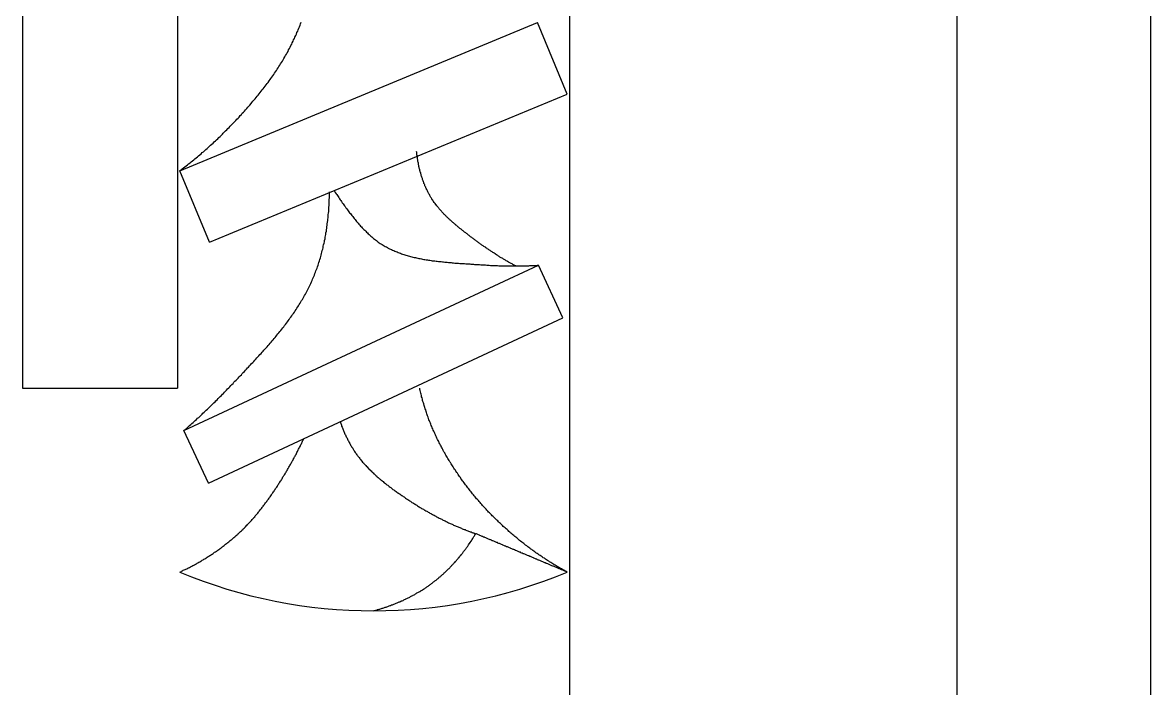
# Model space of a CAD drawing. Extents: x -609 to 549, y 145 to 558.
# Drawn here: x -440.6 to -434.77, y 226.1 to 229.54 of the extents above; entities that cross this region are included whole.
import ezdxf

# ---------------------------------------------------------------- set-up
doc = ezdxf.new("R2010")
doc.units = 0
doc.linetypes.add('CONTINOUS', pattern=[0])
doc.layers.get('0').update_dxf_attribs({"linetype": 'CONTINUOUS'})

msp = doc.modelspace()

# ---------------------------------------------------------------- linework, layer by layer
at = {"color": 7, "linetype": 'CONTINOUS'}
for p, q in [((-435.7728, 288.2509), (-435.7728, 208.2509)), ((-434.7728, 288.2509), (-434.7728, 208.2509)), ((-437.7728, 286.2509), (-437.7728, 210.2509)), ((-440.5967, 233.8509), (-440.5967, 227.6509)), ((-439.7967, 233.8509), (-439.7967, 227.6509)), ((-440.5967, 233.7509), (-440.5967, 227.7509)), ((-439.7847, 228.7735), (-437.9378, 229.5385)), ((-437.7847, 229.169), (-437.9378, 229.5385)), ((-439.6317, 228.404), (-437.7847, 229.169)), ((-439.6317, 228.404), (-439.7847, 228.7735)), ((-439.7631, 227.4328), (-437.9331, 228.2861)), ((-437.8063, 228.0143), (-437.9331, 228.2861)), ((-439.6363, 227.1609), (-437.8063, 228.0143)), ((-440.5967, 227.6509), (-439.7967, 227.6509)), ((-439.6363, 227.1609), (-439.7631, 227.4328))]:
    msp.add_line(p, q, dxfattribs=at)
at = {"color": 7}
for points in [[(-439.785, 228.774, 0), (-439.778, 228.778, 0), (-439.772, 228.783, 0), (-439.765, 228.788, 0), (-439.758, 228.793, 0), (-439.752, 228.799, 0), (-439.745, 228.804, 0), (-439.739, 228.809, 0), (-439.732, 228.814, 0), (-439.726, 228.819, 0), (-439.72, 228.824, 0), (-439.713, 228.829, 0), (-439.707, 228.835, 0), (-439.7, 228.84, 0), (-439.694, 228.845, 0), (-439.688, 228.851, 0), (-439.681, 228.856, 0), (-439.675, 228.861, 0), (-439.669, 228.867, 0), (-439.663, 228.872, 0), (-439.656, 228.878, 0), (-439.65, 228.883, 0), (-439.644, 228.889, 0), (-439.638, 228.894, 0), (-439.632, 228.9, 0), (-439.626, 228.905, 0), (-439.619, 228.911, 0), (-439.613, 228.916, 0), (-439.607, 228.922, 0), (-439.601, 228.928, 0), (-439.595, 228.933, 0), (-439.589, 228.939, 0), (-439.583, 228.945, 0), (-439.577, 228.951, 0), (-439.571, 228.956, 0), (-439.565, 228.962, 0), (-439.56, 228.968, 0), (-439.554, 228.974, 0), (-439.548, 228.98, 0), (-439.542, 228.985, 0), (-439.536, 228.991, 0), (-439.53, 228.997, 0), (-439.524, 229.003, 0), (-439.519, 229.009, 0), (-439.513, 229.015, 0), (-439.507, 229.021, 0), (-439.501, 229.027, 0), (-439.496, 229.033, 0), (-439.49, 229.039, 0), (-439.484, 229.045, 0), (-439.479, 229.051, 0), (-439.473, 229.058, 0), (-439.467, 229.064, 0), (-439.462, 229.07, 0), (-439.456, 229.076, 0), (-439.45, 229.082, 0), (-439.445, 229.088, 0), (-439.439, 229.095, 0), (-439.434, 229.101, 0), (-439.428, 229.107, 0), (-439.423, 229.113, 0), (-439.417, 229.12, 0), (-439.412, 229.126, 0), (-439.407, 229.132, 0), (-439.401, 229.139, 0), (-439.396, 229.145, 0), (-439.391, 229.152, 0), (-439.385, 229.158, 0), (-439.38, 229.164, 0), (-439.375, 229.171, 0), (-439.37, 229.177, 0), (-439.364, 229.184, 0), (-439.359, 229.191, 0), (-439.354, 229.197, 0), (-439.349, 229.204, 0), (-439.344, 229.21, 0), (-439.339, 229.217, 0), (-439.334, 229.224, 0), (-439.329, 229.23, 0), (-439.324, 229.237, 0), (-439.319, 229.244, 0), (-439.315, 229.25, 0), (-439.31, 229.257, 0), (-439.305, 229.264, 0), (-439.3, 229.271, 0), (-439.296, 229.278, 0), (-439.291, 229.285, 0), (-439.286, 229.291, 0), (-439.282, 229.298, 0), (-439.277, 229.305, 0), (-439.273, 229.312, 0), (-439.268, 229.319, 0), (-439.264, 229.326, 0), (-439.26, 229.333, 0), (-439.255, 229.34, 0), (-439.251, 229.347, 0), (-439.247, 229.354, 0), (-439.243, 229.362, 0), (-439.239, 229.369, 0), (-439.234, 229.376, 0), (-439.23, 229.383, 0), (-439.226, 229.39, 0), (-439.223, 229.398, 0), (-439.219, 229.405, 0), (-439.215, 229.412, 0), (-439.211, 229.42, 0), (-439.207, 229.427, 0), (-439.204, 229.434, 0), (-439.2, 229.442, 0), (-439.197, 229.449, 0), (-439.193, 229.457, 0), (-439.19, 229.464, 0), (-439.186, 229.472, 0), (-439.183, 229.479, 0), (-439.18, 229.487, 0), (-439.176, 229.494, 0), (-439.173, 229.502, 0), (-439.17, 229.51, 0), (-439.167, 229.517, 0), (-439.164, 229.525, 0), (-439.161, 229.533, 0), (-439.158, 229.54, 0)], [(-438.046, 228.28, 0), (-438.05, 228.282, 0), (-438.054, 228.284, 0), (-438.058, 228.286, 0), (-438.062, 228.288, 0), (-438.065, 228.29, 0), (-438.069, 228.292, 0), (-438.073, 228.294, 0), (-438.077, 228.296, 0), (-438.08, 228.298, 0), (-438.084, 228.3, 0), (-438.088, 228.302, 0), (-438.092, 228.305, 0), (-438.095, 228.307, 0), (-438.099, 228.309, 0), (-438.103, 228.311, 0), (-438.106, 228.313, 0), (-438.11, 228.315, 0), (-438.114, 228.317, 0), (-438.117, 228.32, 0), (-438.121, 228.322, 0), (-438.125, 228.324, 0), (-438.128, 228.326, 0), (-438.132, 228.328, 0), (-438.136, 228.331, 0), (-438.139, 228.333, 0), (-438.143, 228.335, 0), (-438.146, 228.337, 0), (-438.15, 228.34, 0), (-438.154, 228.342, 0), (-438.157, 228.344, 0), (-438.161, 228.347, 0), (-438.164, 228.349, 0), (-438.168, 228.351, 0), (-438.172, 228.354, 0), (-438.175, 228.356, 0), (-438.179, 228.358, 0), (-438.182, 228.361, 0), (-438.186, 228.363, 0), (-438.189, 228.365, 0), (-438.193, 228.368, 0), (-438.197, 228.37, 0), (-438.2, 228.373, 0), (-438.204, 228.375, 0), (-438.207, 228.378, 0), (-438.211, 228.38, 0), (-438.214, 228.383, 0), (-438.218, 228.385, 0), (-438.221, 228.387, 0), (-438.225, 228.39, 0), (-438.228, 228.392, 0), (-438.232, 228.395, 0), (-438.235, 228.397, 0), (-438.239, 228.4, 0), (-438.242, 228.403, 0), (-438.246, 228.405, 0), (-438.249, 228.408, 0), (-438.253, 228.41, 0), (-438.256, 228.413, 0), (-438.26, 228.415, 0), (-438.263, 228.418, 0), (-438.266, 228.42, 0), (-438.27, 228.423, 0), (-438.273, 228.426, 0), (-438.277, 228.428, 0), (-438.28, 228.431, 0), (-438.284, 228.433, 0), (-438.287, 228.436, 0), (-438.291, 228.439, 0), (-438.294, 228.441, 0), (-438.297, 228.444, 0), (-438.301, 228.447, 0), (-438.304, 228.449, 0), (-438.308, 228.452, 0), (-438.311, 228.455, 0), (-438.315, 228.457, 0), (-438.318, 228.46, 0), (-438.321, 228.463, 0), (-438.325, 228.465, 0), (-438.328, 228.468, 0), (-438.332, 228.471, 0), (-438.335, 228.473, 0), (-438.338, 228.476, 0), (-438.342, 228.479, 0), (-438.345, 228.482, 0), (-438.349, 228.484, 0), (-438.352, 228.487, 0), (-438.355, 228.49, 0), (-438.359, 228.493, 0), (-438.362, 228.496, 0), (-438.365, 228.498, 0), (-438.368, 228.501, 0), (-438.372, 228.504, 0), (-438.375, 228.507, 0), (-438.378, 228.51, 0), (-438.381, 228.513, 0), (-438.385, 228.516, 0), (-438.388, 228.518, 0), (-438.391, 228.521, 0), (-438.394, 228.524, 0), (-438.397, 228.527, 0), (-438.4, 228.53, 0), (-438.404, 228.533, 0), (-438.407, 228.536, 0), (-438.41, 228.539, 0), (-438.413, 228.542, 0), (-438.416, 228.545, 0), (-438.419, 228.548, 0), (-438.422, 228.551, 0), (-438.425, 228.555, 0), (-438.428, 228.558, 0), (-438.431, 228.561, 0), (-438.433, 228.564, 0), (-438.436, 228.567, 0), (-438.439, 228.57, 0), (-438.442, 228.574, 0), (-438.445, 228.577, 0), (-438.448, 228.58, 0), (-438.45, 228.583, 0), (-438.453, 228.587, 0), (-438.456, 228.59, 0), (-438.458, 228.593, 0), (-438.461, 228.597, 0), (-438.463, 228.6, 0), (-438.466, 228.604, 0), (-438.469, 228.607, 0), (-438.471, 228.61, 0), (-438.474, 228.614, 0), (-438.476, 228.617, 0), (-438.478, 228.621, 0), (-438.481, 228.624, 0), (-438.483, 228.628, 0), (-438.485, 228.632, 0), (-438.488, 228.635, 0), (-438.49, 228.639, 0), (-438.492, 228.643, 0), (-438.494, 228.646, 0), (-438.496, 228.65, 0), (-438.498, 228.654, 0), (-438.5, 228.658, 0), (-438.502, 228.661, 0), (-438.504, 228.665, 0), (-438.506, 228.669, 0), (-438.508, 228.673, 0), (-438.51, 228.677, 0), (-438.512, 228.681, 0), (-438.514, 228.685, 0), (-438.515, 228.688, 0), (-438.517, 228.692, 0), (-438.519, 228.696, 0), (-438.52, 228.7, 0), (-438.522, 228.704, 0), (-438.524, 228.708, 0), (-438.525, 228.712, 0), (-438.527, 228.717, 0), (-438.528, 228.721, 0), (-438.53, 228.725, 0), (-438.531, 228.729, 0), (-438.532, 228.733, 0), (-438.534, 228.737, 0), (-438.535, 228.741, 0), (-438.537, 228.745, 0), (-438.538, 228.749, 0), (-438.539, 228.754, 0), (-438.54, 228.758, 0), (-438.541, 228.762, 0), (-438.543, 228.766, 0), (-438.544, 228.77, 0), (-438.545, 228.775, 0), (-438.546, 228.779, 0), (-438.547, 228.783, 0), (-438.548, 228.787, 0), (-438.549, 228.791, 0), (-438.55, 228.796, 0), (-438.551, 228.8, 0), (-438.552, 228.804, 0), (-438.552, 228.808, 0), (-438.553, 228.813, 0), (-438.554, 228.817, 0), (-438.555, 228.821, 0), (-438.556, 228.826, 0), (-438.556, 228.83, 0), (-438.557, 228.834, 0), (-438.558, 228.838, 0), (-438.558, 228.843, 0), (-438.559, 228.847, 0), (-438.559, 228.851, 0), (-438.56, 228.855, 0), (-438.56, 228.86, 0), (-438.561, 228.864, 0), (-438.561, 228.868, 0), (-438.562, 228.873, 0)], [(-439.763, 227.433, 0), (-439.757, 227.438, 0), (-439.751, 227.443, 0), (-439.745, 227.448, 0), (-439.74, 227.453, 0), (-439.734, 227.458, 0), (-439.728, 227.463, 0), (-439.722, 227.469, 0), (-439.716, 227.474, 0), (-439.71, 227.479, 0), (-439.705, 227.484, 0), (-439.699, 227.489, 0), (-439.693, 227.495, 0), (-439.687, 227.5, 0), (-439.682, 227.505, 0), (-439.676, 227.51, 0), (-439.67, 227.516, 0), (-439.665, 227.521, 0), (-439.659, 227.526, 0), (-439.653, 227.532, 0), (-439.648, 227.537, 0), (-439.642, 227.542, 0), (-439.637, 227.548, 0), (-439.631, 227.553, 0), (-439.625, 227.559, 0), (-439.62, 227.564, 0), (-439.614, 227.569, 0), (-439.609, 227.575, 0), (-439.603, 227.58, 0), (-439.598, 227.586, 0), (-439.592, 227.591, 0), (-439.587, 227.597, 0), (-439.581, 227.602, 0), (-439.576, 227.608, 0), (-439.57, 227.613, 0), (-439.565, 227.619, 0), (-439.559, 227.624, 0), (-439.554, 227.63, 0), (-439.548, 227.636, 0), (-439.543, 227.641, 0), (-439.538, 227.647, 0), (-439.532, 227.652, 0), (-439.527, 227.658, 0), (-439.521, 227.664, 0), (-439.516, 227.669, 0), (-439.51, 227.675, 0), (-439.505, 227.681, 0), (-439.5, 227.686, 0), (-439.494, 227.692, 0), (-439.489, 227.698, 0), (-439.483, 227.703, 0), (-439.478, 227.709, 0), (-439.473, 227.715, 0), (-439.467, 227.72, 0), (-439.462, 227.726, 0), (-439.457, 227.732, 0), (-439.451, 227.737, 0), (-439.446, 227.743, 0), (-439.44, 227.749, 0), (-439.435, 227.755, 0), (-439.43, 227.76, 0), (-439.424, 227.766, 0), (-439.419, 227.772, 0), (-439.414, 227.778, 0), (-439.408, 227.783, 0), (-439.403, 227.789, 0), (-439.397, 227.795, 0), (-439.392, 227.801, 0), (-439.387, 227.807, 0), (-439.381, 227.812, 0), (-439.376, 227.818, 0), (-439.371, 227.824, 0), (-439.365, 227.83, 0), (-439.36, 227.836, 0), (-439.355, 227.842, 0), (-439.35, 227.847, 0), (-439.344, 227.853, 0), (-439.339, 227.859, 0), (-439.334, 227.865, 0), (-439.329, 227.871, 0), (-439.324, 227.877, 0), (-439.318, 227.883, 0), (-439.313, 227.889, 0), (-439.308, 227.895, 0), (-439.303, 227.901, 0), (-439.298, 227.907, 0), (-439.293, 227.913, 0), (-439.288, 227.919, 0), (-439.283, 227.925, 0), (-439.278, 227.931, 0), (-439.273, 227.937, 0), (-439.268, 227.943, 0), (-439.263, 227.949, 0), (-439.258, 227.956, 0), (-439.253, 227.962, 0), (-439.248, 227.968, 0), (-439.244, 227.974, 0), (-439.239, 227.98, 0), (-439.234, 227.987, 0), (-439.229, 227.993, 0), (-439.225, 227.999, 0), (-439.22, 228.005, 0), (-439.216, 228.012, 0), (-439.211, 228.018, 0), (-439.206, 228.024, 0), (-439.202, 228.031, 0), (-439.198, 228.037, 0), (-439.193, 228.044, 0), (-439.189, 228.05, 0), (-439.184, 228.057, 0), (-439.18, 228.063, 0), (-439.176, 228.07, 0), (-439.172, 228.076, 0), (-439.168, 228.083, 0), (-439.164, 228.089, 0), (-439.16, 228.096, 0), (-439.156, 228.103, 0), (-439.152, 228.109, 0), (-439.148, 228.116, 0), (-439.144, 228.123, 0), (-439.14, 228.129, 0), (-439.136, 228.136, 0), (-439.133, 228.143, 0), (-439.129, 228.15, 0), (-439.125, 228.157, 0), (-439.122, 228.164, 0), (-439.118, 228.171, 0), (-439.115, 228.178, 0), (-439.112, 228.185, 0), (-439.108, 228.192, 0), (-439.105, 228.199, 0), (-439.102, 228.206, 0), (-439.099, 228.213, 0), (-439.096, 228.22, 0), (-439.093, 228.227, 0), (-439.09, 228.234, 0), (-439.087, 228.242, 0), (-439.084, 228.249, 0), (-439.082, 228.256, 0), (-439.079, 228.263, 0), (-439.076, 228.271, 0), (-439.074, 228.278, 0), (-439.071, 228.286, 0), (-439.069, 228.293, 0), (-439.066, 228.3, 0), (-439.064, 228.308, 0), (-439.062, 228.315, 0), (-439.059, 228.323, 0), (-439.057, 228.33, 0), (-439.055, 228.338, 0), (-439.053, 228.346, 0), (-439.051, 228.353, 0), (-439.049, 228.361, 0), (-439.047, 228.368, 0), (-439.045, 228.376, 0), (-439.044, 228.384, 0), (-439.042, 228.391, 0), (-439.04, 228.399, 0), (-439.038, 228.407, 0), (-439.037, 228.414, 0), (-439.035, 228.422, 0), (-439.034, 228.43, 0), (-439.032, 228.438, 0), (-439.031, 228.445, 0), (-439.03, 228.453, 0), (-439.028, 228.461, 0), (-439.027, 228.469, 0), (-439.026, 228.477, 0), (-439.025, 228.484, 0), (-439.024, 228.492, 0), (-439.023, 228.5, 0), (-439.022, 228.508, 0), (-439.021, 228.516, 0), (-439.02, 228.523, 0), (-439.019, 228.531, 0), (-439.018, 228.539, 0), (-439.018, 228.547, 0), (-439.017, 228.555, 0), (-439.016, 228.563, 0), (-439.016, 228.571, 0), (-439.015, 228.578, 0), (-439.015, 228.586, 0), (-439.014, 228.594, 0), (-439.014, 228.602, 0), (-439.013, 228.61, 0), (-439.013, 228.618, 0), (-439.013, 228.625, 0), (-439.012, 228.633, 0), (-439.012, 228.641, 0), (-439.012, 228.649, 0), (-439.012, 228.657, 0), (-439.012, 228.664, 0)], [(-438.989, 228.671, 0), (-438.985, 228.666, 0), (-438.982, 228.661, 0), (-438.978, 228.655, 0), (-438.974, 228.65, 0), (-438.971, 228.645, 0), (-438.967, 228.64, 0), (-438.964, 228.635, 0), (-438.96, 228.629, 0), (-438.956, 228.624, 0), (-438.953, 228.619, 0), (-438.949, 228.614, 0), (-438.946, 228.608, 0), (-438.942, 228.603, 0), (-438.938, 228.598, 0), (-438.934, 228.593, 0), (-438.931, 228.588, 0), (-438.927, 228.582, 0), (-438.923, 228.577, 0), (-438.919, 228.572, 0), (-438.916, 228.567, 0), (-438.912, 228.562, 0), (-438.908, 228.557, 0), (-438.904, 228.552, 0), (-438.9, 228.547, 0), (-438.896, 228.542, 0), (-438.892, 228.537, 0), (-438.888, 228.532, 0), (-438.884, 228.527, 0), (-438.88, 228.522, 0), (-438.876, 228.517, 0), (-438.872, 228.512, 0), (-438.868, 228.507, 0), (-438.864, 228.502, 0), (-438.86, 228.498, 0), (-438.856, 228.493, 0), (-438.851, 228.488, 0), (-438.847, 228.484, 0), (-438.843, 228.479, 0), (-438.838, 228.474, 0), (-438.834, 228.47, 0), (-438.83, 228.466, 0), (-438.825, 228.461, 0), (-438.821, 228.457, 0), (-438.816, 228.452, 0), (-438.812, 228.448, 0), (-438.807, 228.444, 0), (-438.803, 228.44, 0), (-438.798, 228.436, 0), (-438.793, 228.432, 0), (-438.789, 228.428, 0), (-438.784, 228.424, 0), (-438.779, 228.42, 0), (-438.774, 228.416, 0), (-438.769, 228.413, 0), (-438.765, 228.409, 0), (-438.76, 228.405, 0), (-438.755, 228.402, 0), (-438.75, 228.398, 0), (-438.744, 228.395, 0), (-438.739, 228.392, 0), (-438.734, 228.389, 0), (-438.729, 228.386, 0), (-438.724, 228.383, 0), (-438.718, 228.38, 0), (-438.713, 228.377, 0), (-438.708, 228.374, 0), (-438.702, 228.371, 0), (-438.697, 228.368, 0), (-438.691, 228.366, 0), (-438.686, 228.363, 0), (-438.68, 228.361, 0), (-438.675, 228.358, 0), (-438.669, 228.356, 0), (-438.663, 228.354, 0), (-438.658, 228.352, 0), (-438.652, 228.349, 0), (-438.646, 228.347, 0), (-438.64, 228.345, 0), (-438.634, 228.343, 0), (-438.628, 228.341, 0), (-438.623, 228.339, 0), (-438.617, 228.338, 0), (-438.611, 228.336, 0), (-438.605, 228.334, 0), (-438.599, 228.332, 0), (-438.593, 228.331, 0), (-438.587, 228.329, 0), (-438.581, 228.328, 0), (-438.574, 228.326, 0), (-438.568, 228.325, 0), (-438.562, 228.324, 0), (-438.556, 228.322, 0), (-438.55, 228.321, 0), (-438.544, 228.32, 0), (-438.537, 228.318, 0), (-438.531, 228.317, 0), (-438.525, 228.316, 0), (-438.519, 228.315, 0), (-438.512, 228.314, 0), (-438.506, 228.313, 0), (-438.5, 228.312, 0), (-438.493, 228.311, 0), (-438.487, 228.31, 0), (-438.481, 228.309, 0), (-438.474, 228.308, 0), (-438.468, 228.308, 0), (-438.461, 228.307, 0), (-438.455, 228.306, 0), (-438.449, 228.305, 0), (-438.442, 228.305, 0), (-438.436, 228.304, 0), (-438.429, 228.303, 0), (-438.423, 228.303, 0), (-438.417, 228.302, 0), (-438.41, 228.301, 0), (-438.404, 228.301, 0), (-438.397, 228.3, 0), (-438.391, 228.3, 0), (-438.384, 228.299, 0), (-438.378, 228.298, 0), (-438.371, 228.298, 0), (-438.365, 228.297, 0), (-438.359, 228.297, 0), (-438.352, 228.296, 0), (-438.346, 228.296, 0), (-438.339, 228.295, 0), (-438.333, 228.295, 0), (-438.326, 228.295, 0), (-438.32, 228.294, 0), (-438.314, 228.294, 0), (-438.307, 228.293, 0), (-438.301, 228.293, 0), (-438.295, 228.292, 0), (-438.288, 228.292, 0), (-438.282, 228.291, 0), (-438.275, 228.291, 0), (-438.269, 228.291, 0), (-438.263, 228.29, 0), (-438.256, 228.29, 0), (-438.25, 228.289, 0), (-438.244, 228.289, 0), (-438.238, 228.289, 0), (-438.231, 228.288, 0), (-438.225, 228.288, 0), (-438.219, 228.287, 0), (-438.212, 228.287, 0), (-438.206, 228.287, 0), (-438.2, 228.286, 0), (-438.194, 228.286, 0), (-438.187, 228.286, 0), (-438.181, 228.285, 0), (-438.175, 228.285, 0), (-438.169, 228.285, 0), (-438.162, 228.284, 0), (-438.156, 228.284, 0), (-438.15, 228.284, 0), (-438.144, 228.284, 0), (-438.138, 228.283, 0), (-438.131, 228.283, 0), (-438.125, 228.283, 0), (-438.119, 228.283, 0), (-438.113, 228.283, 0), (-438.107, 228.283, 0), (-438.1, 228.282, 0), (-438.094, 228.282, 0), (-438.088, 228.282, 0), (-438.082, 228.282, 0), (-438.076, 228.282, 0), (-438.069, 228.282, 0), (-438.063, 228.282, 0), (-438.057, 228.282, 0), (-438.051, 228.282, 0), (-438.045, 228.282, 0), (-438.039, 228.282, 0), (-438.032, 228.282, 0), (-438.026, 228.282, 0), (-438.02, 228.282, 0), (-438.014, 228.282, 0), (-438.008, 228.282, 0), (-438.001, 228.283, 0), (-437.995, 228.283, 0), (-437.989, 228.283, 0), (-437.983, 228.283, 0), (-437.977, 228.284, 0), (-437.97, 228.284, 0), (-437.964, 228.284, 0), (-437.958, 228.285, 0), (-437.952, 228.285, 0), (-437.946, 228.285, 0), (-437.939, 228.286, 0), (-437.933, 228.286, 0)], [(-437.785, 226.701, 0), (-437.79, 226.704, 0), (-437.796, 226.707, 0), (-437.802, 226.71, 0), (-437.808, 226.714, 0), (-437.813, 226.717, 0), (-437.819, 226.72, 0), (-437.824, 226.723, 0), (-437.83, 226.727, 0), (-437.836, 226.73, 0), (-437.841, 226.733, 0), (-437.847, 226.737, 0), (-437.853, 226.74, 0), (-437.858, 226.744, 0), (-437.864, 226.747, 0), (-437.869, 226.75, 0), (-437.875, 226.754, 0), (-437.88, 226.757, 0), (-437.886, 226.761, 0), (-437.891, 226.764, 0), (-437.897, 226.768, 0), (-437.902, 226.772, 0), (-437.908, 226.775, 0), (-437.913, 226.779, 0), (-437.919, 226.783, 0), (-437.924, 226.786, 0), (-437.93, 226.79, 0), (-437.935, 226.794, 0), (-437.94, 226.797, 0), (-437.946, 226.801, 0), (-437.951, 226.805, 0), (-437.956, 226.809, 0), (-437.962, 226.813, 0), (-437.967, 226.817, 0), (-437.972, 226.82, 0), (-437.978, 226.824, 0), (-437.983, 226.828, 0), (-437.988, 226.832, 0), (-437.993, 226.836, 0), (-437.999, 226.84, 0), (-438.004, 226.844, 0), (-438.009, 226.848, 0), (-438.014, 226.852, 0), (-438.019, 226.856, 0), (-438.025, 226.86, 0), (-438.03, 226.864, 0), (-438.035, 226.869, 0), (-438.04, 226.873, 0), (-438.045, 226.877, 0), (-438.05, 226.881, 0), (-438.055, 226.885, 0), (-438.06, 226.89, 0), (-438.065, 226.894, 0), (-438.07, 226.898, 0), (-438.075, 226.902, 0), (-438.08, 226.907, 0), (-438.085, 226.911, 0), (-438.09, 226.915, 0), (-438.095, 226.92, 0), (-438.1, 226.924, 0), (-438.105, 226.929, 0), (-438.11, 226.933, 0), (-438.115, 226.937, 0), (-438.119, 226.942, 0), (-438.124, 226.946, 0), (-438.129, 226.951, 0), (-438.134, 226.955, 0), (-438.139, 226.96, 0), (-438.143, 226.965, 0), (-438.148, 226.969, 0), (-438.153, 226.974, 0), (-438.157, 226.978, 0), (-438.162, 226.983, 0), (-438.167, 226.988, 0), (-438.171, 226.992, 0), (-438.176, 226.997, 0), (-438.181, 227.002, 0), (-438.185, 227.007, 0), (-438.19, 227.011, 0), (-438.194, 227.016, 0), (-438.199, 227.021, 0), (-438.203, 227.026, 0), (-438.208, 227.031, 0), (-438.212, 227.035, 0), (-438.217, 227.04, 0), (-438.221, 227.045, 0), (-438.226, 227.05, 0), (-438.23, 227.055, 0), (-438.234, 227.06, 0), (-438.239, 227.065, 0), (-438.243, 227.07, 0), (-438.247, 227.075, 0), (-438.252, 227.08, 0), (-438.256, 227.085, 0), (-438.26, 227.09, 0), (-438.264, 227.095, 0), (-438.268, 227.1, 0), (-438.273, 227.105, 0), (-438.277, 227.11, 0), (-438.281, 227.115, 0), (-438.285, 227.121, 0), (-438.289, 227.126, 0), (-438.293, 227.131, 0), (-438.297, 227.136, 0), (-438.301, 227.141, 0), (-438.305, 227.147, 0), (-438.309, 227.152, 0), (-438.313, 227.157, 0), (-438.317, 227.162, 0), (-438.321, 227.168, 0), (-438.325, 227.173, 0), (-438.329, 227.178, 0), (-438.333, 227.184, 0), (-438.336, 227.189, 0), (-438.34, 227.194, 0), (-438.344, 227.2, 0), (-438.348, 227.205, 0), (-438.351, 227.211, 0), (-438.355, 227.216, 0), (-438.359, 227.222, 0), (-438.362, 227.227, 0), (-438.366, 227.233, 0), (-438.37, 227.238, 0), (-438.373, 227.244, 0), (-438.377, 227.249, 0), (-438.38, 227.255, 0), (-438.384, 227.26, 0), (-438.387, 227.266, 0), (-438.391, 227.271, 0), (-438.394, 227.277, 0), (-438.398, 227.283, 0), (-438.401, 227.288, 0), (-438.404, 227.294, 0), (-438.408, 227.3, 0), (-438.411, 227.305, 0), (-438.414, 227.311, 0), (-438.417, 227.317, 0), (-438.421, 227.322, 0), (-438.424, 227.328, 0), (-438.427, 227.334, 0), (-438.43, 227.34, 0), (-438.433, 227.346, 0), (-438.436, 227.351, 0), (-438.439, 227.357, 0), (-438.442, 227.363, 0), (-438.445, 227.369, 0), (-438.448, 227.375, 0), (-438.451, 227.381, 0), (-438.454, 227.386, 0), (-438.457, 227.392, 0), (-438.46, 227.398, 0), (-438.462, 227.404, 0), (-438.465, 227.41, 0), (-438.468, 227.416, 0), (-438.47, 227.422, 0), (-438.473, 227.428, 0), (-438.476, 227.434, 0), (-438.478, 227.44, 0), (-438.481, 227.446, 0), (-438.483, 227.452, 0), (-438.486, 227.458, 0), (-438.488, 227.464, 0), (-438.491, 227.47, 0), (-438.493, 227.476, 0), (-438.496, 227.482, 0), (-438.498, 227.488, 0), (-438.5, 227.494, 0), (-438.503, 227.501, 0), (-438.505, 227.507, 0), (-438.507, 227.513, 0), (-438.509, 227.519, 0), (-438.511, 227.525, 0), (-438.513, 227.531, 0), (-438.515, 227.538, 0), (-438.517, 227.544, 0), (-438.519, 227.55, 0), (-438.521, 227.556, 0), (-438.523, 227.562, 0), (-438.525, 227.569, 0), (-438.527, 227.575, 0), (-438.529, 227.581, 0), (-438.531, 227.587, 0), (-438.532, 227.594, 0), (-438.534, 227.6, 0), (-438.536, 227.606, 0), (-438.537, 227.613, 0), (-438.539, 227.619, 0), (-438.54, 227.625, 0), (-438.542, 227.632, 0), (-438.543, 227.638, 0), (-438.545, 227.644, 0), (-438.546, 227.651, 0)], [(-438.957, 227.478, 0), (-438.955, 227.473, 0), (-438.954, 227.469, 0), (-438.952, 227.464, 0), (-438.95, 227.459, 0), (-438.949, 227.455, 0), (-438.947, 227.45, 0), (-438.945, 227.446, 0), (-438.943, 227.441, 0), (-438.941, 227.436, 0), (-438.939, 227.432, 0), (-438.938, 227.427, 0), (-438.936, 227.423, 0), (-438.934, 227.418, 0), (-438.932, 227.414, 0), (-438.93, 227.409, 0), (-438.927, 227.405, 0), (-438.925, 227.4, 0), (-438.923, 227.396, 0), (-438.921, 227.392, 0), (-438.919, 227.387, 0), (-438.917, 227.383, 0), (-438.914, 227.378, 0), (-438.912, 227.374, 0), (-438.91, 227.37, 0), (-438.907, 227.365, 0), (-438.905, 227.361, 0), (-438.903, 227.357, 0), (-438.9, 227.353, 0), (-438.898, 227.348, 0), (-438.895, 227.344, 0), (-438.892, 227.34, 0), (-438.89, 227.336, 0), (-438.887, 227.332, 0), (-438.885, 227.328, 0), (-438.882, 227.324, 0), (-438.879, 227.319, 0), (-438.876, 227.315, 0), (-438.874, 227.311, 0), (-438.871, 227.307, 0), (-438.868, 227.303, 0), (-438.865, 227.3, 0), (-438.862, 227.296, 0), (-438.859, 227.292, 0), (-438.856, 227.288, 0), (-438.853, 227.284, 0), (-438.85, 227.28, 0), (-438.847, 227.276, 0), (-438.844, 227.273, 0), (-438.841, 227.269, 0), (-438.837, 227.265, 0), (-438.834, 227.262, 0), (-438.831, 227.258, 0), (-438.828, 227.254, 0), (-438.824, 227.251, 0), (-438.821, 227.247, 0), (-438.818, 227.244, 0), (-438.814, 227.24, 0), (-438.811, 227.237, 0), (-438.808, 227.233, 0), (-438.804, 227.23, 0), (-438.801, 227.226, 0), (-438.797, 227.223, 0), (-438.794, 227.219, 0), (-438.79, 227.216, 0), (-438.787, 227.213, 0), (-438.783, 227.209, 0), (-438.779, 227.206, 0), (-438.776, 227.203, 0), (-438.772, 227.199, 0), (-438.768, 227.196, 0), (-438.765, 227.193, 0), (-438.761, 227.19, 0), (-438.757, 227.186, 0), (-438.754, 227.183, 0), (-438.75, 227.18, 0), (-438.746, 227.177, 0), (-438.742, 227.174, 0), (-438.738, 227.171, 0), (-438.735, 227.168, 0), (-438.731, 227.164, 0), (-438.727, 227.161, 0), (-438.723, 227.158, 0), (-438.719, 227.155, 0), (-438.715, 227.152, 0), (-438.711, 227.149, 0), (-438.707, 227.146, 0), (-438.703, 227.143, 0), (-438.699, 227.14, 0), (-438.695, 227.137, 0), (-438.692, 227.134, 0), (-438.688, 227.131, 0), (-438.684, 227.128, 0), (-438.68, 227.126, 0), (-438.676, 227.123, 0), (-438.672, 227.12, 0), (-438.668, 227.117, 0), (-438.664, 227.114, 0), (-438.659, 227.111, 0), (-438.655, 227.108, 0), (-438.651, 227.105, 0), (-438.647, 227.103, 0), (-438.643, 227.1, 0), (-438.639, 227.097, 0), (-438.635, 227.094, 0), (-438.631, 227.091, 0), (-438.627, 227.089, 0), (-438.623, 227.086, 0), (-438.619, 227.083, 0), (-438.615, 227.08, 0), (-438.611, 227.078, 0), (-438.607, 227.075, 0), (-438.602, 227.072, 0), (-438.598, 227.069, 0), (-438.594, 227.067, 0), (-438.59, 227.064, 0), (-438.586, 227.061, 0), (-438.582, 227.059, 0), (-438.578, 227.056, 0), (-438.573, 227.053, 0), (-438.569, 227.051, 0), (-438.565, 227.048, 0), (-438.561, 227.046, 0), (-438.557, 227.043, 0), (-438.552, 227.04, 0), (-438.548, 227.038, 0), (-438.544, 227.035, 0), (-438.54, 227.033, 0), (-438.536, 227.03, 0), (-438.531, 227.028, 0), (-438.527, 227.025, 0), (-438.523, 227.023, 0), (-438.519, 227.02, 0), (-438.514, 227.018, 0), (-438.51, 227.015, 0), (-438.506, 227.013, 0), (-438.502, 227.01, 0), (-438.497, 227.008, 0), (-438.493, 227.006, 0), (-438.489, 227.003, 0), (-438.485, 227.001, 0), (-438.48, 226.999, 0), (-438.476, 226.996, 0), (-438.472, 226.994, 0), (-438.467, 226.992, 0), (-438.463, 226.989, 0), (-438.459, 226.987, 0), (-438.454, 226.985, 0), (-438.45, 226.982, 0), (-438.446, 226.98, 0), (-438.441, 226.978, 0), (-438.437, 226.976, 0), (-438.432, 226.974, 0), (-438.428, 226.971, 0), (-438.424, 226.969, 0), (-438.419, 226.967, 0), (-438.415, 226.965, 0), (-438.41, 226.963, 0), (-438.406, 226.961, 0), (-438.402, 226.959, 0), (-438.397, 226.956, 0), (-438.393, 226.954, 0), (-438.388, 226.952, 0), (-438.384, 226.95, 0), (-438.379, 226.948, 0), (-438.375, 226.946, 0), (-438.371, 226.944, 0), (-438.366, 226.942, 0), (-438.362, 226.94, 0), (-438.357, 226.938, 0), (-438.353, 226.936, 0), (-438.348, 226.934, 0), (-438.344, 226.933, 0), (-438.339, 226.931, 0), (-438.335, 226.929, 0), (-438.33, 226.927, 0), (-438.326, 226.925, 0), (-438.321, 226.923, 0), (-438.316, 226.921, 0), (-438.312, 226.92, 0), (-438.307, 226.918, 0), (-438.303, 226.916, 0), (-438.298, 226.914, 0), (-438.294, 226.913, 0), (-438.289, 226.911, 0), (-438.285, 226.909, 0), (-438.28, 226.908, 0), (-438.275, 226.906, 0), (-438.271, 226.904, 0), (-438.266, 226.903, 0), (-438.261, 226.901, 0), (-438.257, 226.899, 0)], [(-439.785, 226.701, 0), (-439.78, 226.703, 0), (-439.776, 226.705, 0), (-439.771, 226.707, 0), (-439.767, 226.71, 0), (-439.762, 226.712, 0), (-439.757, 226.714, 0), (-439.753, 226.716, 0), (-439.748, 226.718, 0), (-439.744, 226.721, 0), (-439.739, 226.723, 0), (-439.735, 226.725, 0), (-439.73, 226.728, 0), (-439.726, 226.73, 0), (-439.722, 226.732, 0), (-439.717, 226.735, 0), (-439.713, 226.737, 0), (-439.708, 226.739, 0), (-439.704, 226.742, 0), (-439.699, 226.744, 0), (-439.695, 226.747, 0), (-439.691, 226.749, 0), (-439.686, 226.752, 0), (-439.682, 226.754, 0), (-439.677, 226.757, 0), (-439.673, 226.759, 0), (-439.669, 226.762, 0), (-439.664, 226.765, 0), (-439.66, 226.767, 0), (-439.656, 226.77, 0), (-439.651, 226.772, 0), (-439.647, 226.775, 0), (-439.643, 226.778, 0), (-439.638, 226.781, 0), (-439.634, 226.783, 0), (-439.63, 226.786, 0), (-439.626, 226.789, 0), (-439.621, 226.792, 0), (-439.617, 226.794, 0), (-439.613, 226.797, 0), (-439.609, 226.8, 0), (-439.605, 226.803, 0), (-439.601, 226.806, 0), (-439.596, 226.809, 0), (-439.592, 226.811, 0), (-439.588, 226.814, 0), (-439.584, 226.817, 0), (-439.58, 226.82, 0), (-439.576, 226.823, 0), (-439.572, 226.826, 0), (-439.568, 226.829, 0), (-439.564, 226.832, 0), (-439.56, 226.835, 0), (-439.556, 226.838, 0), (-439.552, 226.842, 0), (-439.548, 226.845, 0), (-439.544, 226.848, 0), (-439.54, 226.851, 0), (-439.536, 226.854, 0), (-439.532, 226.857, 0), (-439.528, 226.86, 0), (-439.524, 226.864, 0), (-439.52, 226.867, 0), (-439.516, 226.87, 0), (-439.512, 226.873, 0), (-439.508, 226.877, 0), (-439.505, 226.88, 0), (-439.501, 226.883, 0), (-439.497, 226.887, 0), (-439.493, 226.89, 0), (-439.489, 226.893, 0), (-439.486, 226.897, 0), (-439.482, 226.9, 0), (-439.478, 226.904, 0), (-439.475, 226.907, 0), (-439.471, 226.91, 0), (-439.467, 226.914, 0), (-439.464, 226.917, 0), (-439.46, 226.921, 0), (-439.457, 226.924, 0), (-439.453, 226.928, 0), (-439.449, 226.932, 0), (-439.446, 226.935, 0), (-439.442, 226.939, 0), (-439.439, 226.942, 0), (-439.435, 226.946, 0), (-439.432, 226.95, 0), (-439.428, 226.953, 0), (-439.425, 226.957, 0), (-439.422, 226.961, 0), (-439.418, 226.964, 0), (-439.415, 226.968, 0), (-439.411, 226.972, 0), (-439.408, 226.976, 0), (-439.405, 226.979, 0), (-439.402, 226.983, 0), (-439.398, 226.987, 0), (-439.395, 226.991, 0), (-439.392, 226.995, 0), (-439.388, 226.998, 0), (-439.385, 227.002, 0), (-439.382, 227.006, 0), (-439.379, 227.01, 0), (-439.376, 227.014, 0), (-439.373, 227.018, 0), (-439.369, 227.022, 0), (-439.366, 227.026, 0), (-439.363, 227.03, 0), (-439.36, 227.034, 0), (-439.357, 227.038, 0), (-439.354, 227.042, 0), (-439.351, 227.046, 0), (-439.348, 227.05, 0), (-439.345, 227.054, 0), (-439.342, 227.058, 0), (-439.339, 227.062, 0), (-439.336, 227.066, 0), (-439.333, 227.07, 0), (-439.33, 227.074, 0), (-439.327, 227.078, 0), (-439.324, 227.082, 0), (-439.321, 227.086, 0), (-439.318, 227.09, 0), (-439.315, 227.095, 0), (-439.312, 227.099, 0), (-439.309, 227.103, 0), (-439.307, 227.107, 0), (-439.304, 227.111, 0), (-439.301, 227.115, 0), (-439.298, 227.119, 0), (-439.295, 227.124, 0), (-439.293, 227.128, 0), (-439.29, 227.132, 0), (-439.287, 227.136, 0), (-439.284, 227.14, 0), (-439.281, 227.145, 0), (-439.279, 227.149, 0), (-439.276, 227.153, 0), (-439.273, 227.157, 0), (-439.271, 227.162, 0), (-439.268, 227.166, 0), (-439.265, 227.17, 0), (-439.262, 227.174, 0), (-439.26, 227.179, 0), (-439.257, 227.183, 0), (-439.254, 227.187, 0), (-439.252, 227.192, 0), (-439.249, 227.196, 0), (-439.247, 227.2, 0), (-439.244, 227.204, 0), (-439.241, 227.209, 0), (-439.239, 227.213, 0), (-439.236, 227.217, 0), (-439.234, 227.222, 0), (-439.231, 227.226, 0), (-439.228, 227.23, 0), (-439.226, 227.235, 0), (-439.223, 227.239, 0), (-439.221, 227.243, 0), (-439.218, 227.248, 0), (-439.216, 227.252, 0), (-439.213, 227.256, 0), (-439.211, 227.261, 0), (-439.208, 227.265, 0), (-439.206, 227.27, 0), (-439.204, 227.274, 0), (-439.201, 227.278, 0), (-439.199, 227.283, 0), (-439.196, 227.287, 0), (-439.194, 227.292, 0), (-439.192, 227.296, 0), (-439.189, 227.3, 0), (-439.187, 227.305, 0), (-439.184, 227.309, 0), (-439.182, 227.314, 0), (-439.18, 227.318, 0), (-439.177, 227.323, 0), (-439.175, 227.327, 0), (-439.173, 227.332, 0), (-439.171, 227.336, 0), (-439.168, 227.341, 0), (-439.166, 227.345, 0), (-439.164, 227.35, 0), (-439.162, 227.354, 0), (-439.159, 227.359, 0), (-439.157, 227.363, 0), (-439.155, 227.368, 0), (-439.153, 227.372, 0), (-439.151, 227.377, 0), (-439.149, 227.381, 0), (-439.146, 227.386, 0), (-439.144, 227.39, 0)], [(-438.785, 226.501, 0), (-438.781, 226.502, 0), (-438.777, 226.503, 0), (-438.772, 226.504, 0), (-438.768, 226.505, 0), (-438.764, 226.507, 0), (-438.76, 226.508, 0), (-438.756, 226.509, 0), (-438.752, 226.51, 0), (-438.748, 226.511, 0), (-438.744, 226.513, 0), (-438.74, 226.514, 0), (-438.736, 226.515, 0), (-438.732, 226.516, 0), (-438.728, 226.518, 0), (-438.724, 226.519, 0), (-438.719, 226.52, 0), (-438.715, 226.522, 0), (-438.711, 226.523, 0), (-438.707, 226.525, 0), (-438.703, 226.526, 0), (-438.699, 226.528, 0), (-438.695, 226.529, 0), (-438.691, 226.531, 0), (-438.687, 226.532, 0), (-438.683, 226.534, 0), (-438.679, 226.535, 0), (-438.675, 226.537, 0), (-438.671, 226.538, 0), (-438.667, 226.54, 0), (-438.663, 226.542, 0), (-438.659, 226.543, 0), (-438.656, 226.545, 0), (-438.652, 226.547, 0), (-438.648, 226.548, 0), (-438.644, 226.55, 0), (-438.64, 226.552, 0), (-438.636, 226.553, 0), (-438.632, 226.555, 0), (-438.628, 226.557, 0), (-438.624, 226.559, 0), (-438.62, 226.561, 0), (-438.617, 226.562, 0), (-438.613, 226.564, 0), (-438.609, 226.566, 0), (-438.605, 226.568, 0), (-438.601, 226.57, 0), (-438.597, 226.572, 0), (-438.594, 226.574, 0), (-438.59, 226.576, 0), (-438.586, 226.578, 0), (-438.582, 226.58, 0), (-438.579, 226.582, 0), (-438.575, 226.584, 0), (-438.571, 226.586, 0), (-438.567, 226.588, 0), (-438.564, 226.59, 0), (-438.56, 226.593, 0), (-438.556, 226.595, 0), (-438.552, 226.597, 0), (-438.549, 226.599, 0), (-438.545, 226.601, 0), (-438.541, 226.604, 0), (-438.538, 226.606, 0), (-438.534, 226.608, 0), (-438.531, 226.61, 0), (-438.527, 226.613, 0), (-438.523, 226.615, 0), (-438.52, 226.617, 0), (-438.516, 226.62, 0), (-438.513, 226.622, 0), (-438.509, 226.624, 0), (-438.506, 226.627, 0), (-438.502, 226.629, 0), (-438.499, 226.632, 0), (-438.495, 226.634, 0), (-438.492, 226.637, 0), (-438.488, 226.639, 0), (-438.485, 226.642, 0), (-438.481, 226.644, 0), (-438.478, 226.647, 0), (-438.475, 226.65, 0), (-438.471, 226.652, 0), (-438.468, 226.655, 0), (-438.464, 226.657, 0), (-438.461, 226.66, 0), (-438.458, 226.663, 0), (-438.454, 226.666, 0), (-438.451, 226.668, 0), (-438.448, 226.671, 0), (-438.445, 226.674, 0), (-438.441, 226.677, 0), (-438.438, 226.679, 0), (-438.435, 226.682, 0), (-438.432, 226.685, 0), (-438.429, 226.688, 0), (-438.425, 226.691, 0), (-438.422, 226.694, 0), (-438.419, 226.697, 0), (-438.416, 226.699, 0), (-438.413, 226.702, 0), (-438.41, 226.705, 0), (-438.407, 226.708, 0), (-438.404, 226.711, 0), (-438.4, 226.714, 0), (-438.397, 226.717, 0), (-438.394, 226.72, 0), (-438.391, 226.723, 0), (-438.388, 226.726, 0), (-438.385, 226.729, 0), (-438.382, 226.733, 0), (-438.38, 226.736, 0), (-438.377, 226.739, 0), (-438.374, 226.742, 0), (-438.371, 226.745, 0), (-438.368, 226.748, 0), (-438.365, 226.751, 0), (-438.362, 226.755, 0), (-438.359, 226.758, 0), (-438.356, 226.761, 0), (-438.354, 226.764, 0), (-438.351, 226.767, 0), (-438.348, 226.771, 0), (-438.345, 226.774, 0), (-438.343, 226.777, 0), (-438.34, 226.781, 0), (-438.337, 226.784, 0), (-438.334, 226.787, 0), (-438.332, 226.791, 0), (-438.329, 226.794, 0), (-438.326, 226.797, 0), (-438.324, 226.801, 0), (-438.321, 226.804, 0), (-438.319, 226.807, 0), (-438.316, 226.811, 0), (-438.313, 226.814, 0), (-438.311, 226.818, 0), (-438.308, 226.821, 0), (-438.306, 226.825, 0), (-438.303, 226.828, 0), (-438.301, 226.832, 0), (-438.298, 226.835, 0), (-438.296, 226.839, 0), (-438.294, 226.842, 0), (-438.291, 226.846, 0), (-438.289, 226.849, 0), (-438.286, 226.853, 0), (-438.284, 226.856, 0), (-438.282, 226.86, 0), (-438.279, 226.863, 0), (-438.277, 226.867, 0), (-438.275, 226.87, 0), (-438.272, 226.874, 0), (-438.27, 226.878, 0), (-438.268, 226.881, 0), (-438.266, 226.885, 0), (-438.263, 226.888, 0), (-438.261, 226.892, 0), (-438.259, 226.896, 0), (-438.257, 226.899, 0)], [(-437.785, 226.701, 0), (-437.788, 226.703, 0), (-437.792, 226.704, 0), (-437.796, 226.706, 0), (-437.8, 226.707, 0), (-437.803, 226.709, 0), (-437.807, 226.71, 0), (-437.811, 226.712, 0), (-437.814, 226.713, 0), (-437.818, 226.715, 0), (-437.822, 226.717, 0), (-437.826, 226.718, 0), (-437.829, 226.72, 0), (-437.833, 226.721, 0), (-437.837, 226.723, 0), (-437.84, 226.724, 0), (-437.844, 226.726, 0), (-437.848, 226.728, 0), (-437.852, 226.729, 0), (-437.855, 226.731, 0), (-437.859, 226.732, 0), (-437.863, 226.734, 0), (-437.867, 226.735, 0), (-437.87, 226.737, 0), (-437.874, 226.738, 0), (-437.878, 226.74, 0), (-437.881, 226.742, 0), (-437.885, 226.743, 0), (-437.889, 226.745, 0), (-437.893, 226.746, 0), (-437.896, 226.748, 0), (-437.9, 226.749, 0), (-437.904, 226.751, 0), (-437.907, 226.753, 0), (-437.911, 226.754, 0), (-437.915, 226.756, 0), (-437.919, 226.757, 0), (-437.922, 226.759, 0), (-437.926, 226.76, 0), (-437.93, 226.762, 0), (-437.933, 226.763, 0), (-437.937, 226.765, 0), (-437.941, 226.767, 0), (-437.945, 226.768, 0), (-437.948, 226.77, 0), (-437.952, 226.771, 0), (-437.956, 226.773, 0), (-437.959, 226.774, 0), (-437.963, 226.776, 0), (-437.967, 226.778, 0), (-437.971, 226.779, 0), (-437.974, 226.781, 0), (-437.978, 226.782, 0), (-437.982, 226.784, 0), (-437.985, 226.785, 0), (-437.989, 226.787, 0), (-437.993, 226.788, 0), (-437.997, 226.79, 0), (-438, 226.792, 0), (-438.004, 226.793, 0), (-438.008, 226.795, 0), (-438.012, 226.796, 0), (-438.015, 226.798, 0), (-438.019, 226.799, 0), (-438.023, 226.801, 0), (-438.026, 226.803, 0), (-438.03, 226.804, 0), (-438.034, 226.806, 0), (-438.038, 226.807, 0), (-438.041, 226.809, 0), (-438.045, 226.81, 0), (-438.049, 226.812, 0), (-438.052, 226.813, 0), (-438.056, 226.815, 0), (-438.06, 226.817, 0), (-438.064, 226.818, 0), (-438.067, 226.82, 0), (-438.071, 226.821, 0), (-438.075, 226.823, 0), (-438.078, 226.824, 0), (-438.082, 226.826, 0), (-438.086, 226.828, 0), (-438.09, 226.829, 0), (-438.093, 226.831, 0), (-438.097, 226.832, 0), (-438.101, 226.834, 0), (-438.104, 226.835, 0), (-438.108, 226.837, 0), (-438.112, 226.838, 0), (-438.116, 226.84, 0), (-438.119, 226.842, 0), (-438.123, 226.843, 0), (-438.127, 226.845, 0), (-438.13, 226.846, 0), (-438.134, 226.848, 0), (-438.138, 226.849, 0), (-438.142, 226.851, 0), (-438.145, 226.853, 0), (-438.149, 226.854, 0), (-438.153, 226.856, 0), (-438.156, 226.857, 0), (-438.16, 226.859, 0), (-438.164, 226.86, 0), (-438.168, 226.862, 0), (-438.171, 226.863, 0), (-438.175, 226.865, 0), (-438.179, 226.867, 0), (-438.183, 226.868, 0), (-438.186, 226.87, 0), (-438.19, 226.871, 0), (-438.194, 226.873, 0), (-438.197, 226.874, 0), (-438.201, 226.876, 0), (-438.205, 226.878, 0), (-438.209, 226.879, 0), (-438.212, 226.881, 0), (-438.216, 226.882, 0), (-438.22, 226.884, 0), (-438.223, 226.885, 0), (-438.227, 226.887, 0), (-438.231, 226.888, 0), (-438.235, 226.89, 0), (-438.238, 226.892, 0), (-438.242, 226.893, 0), (-438.246, 226.895, 0), (-438.249, 226.896, 0), (-438.253, 226.898, 0), (-438.257, 226.899, 0)]]:
    msp.add_polyline3d(points, dxfattribs=at)
at = {"color": 7, "linetype": 'CONTINOUS'}
msp.add_arc((-438.7847, 229.1009), 2.6, 247.38014, 292.61987, dxfattribs=at)

doc.saveas('drawing.dxf')
